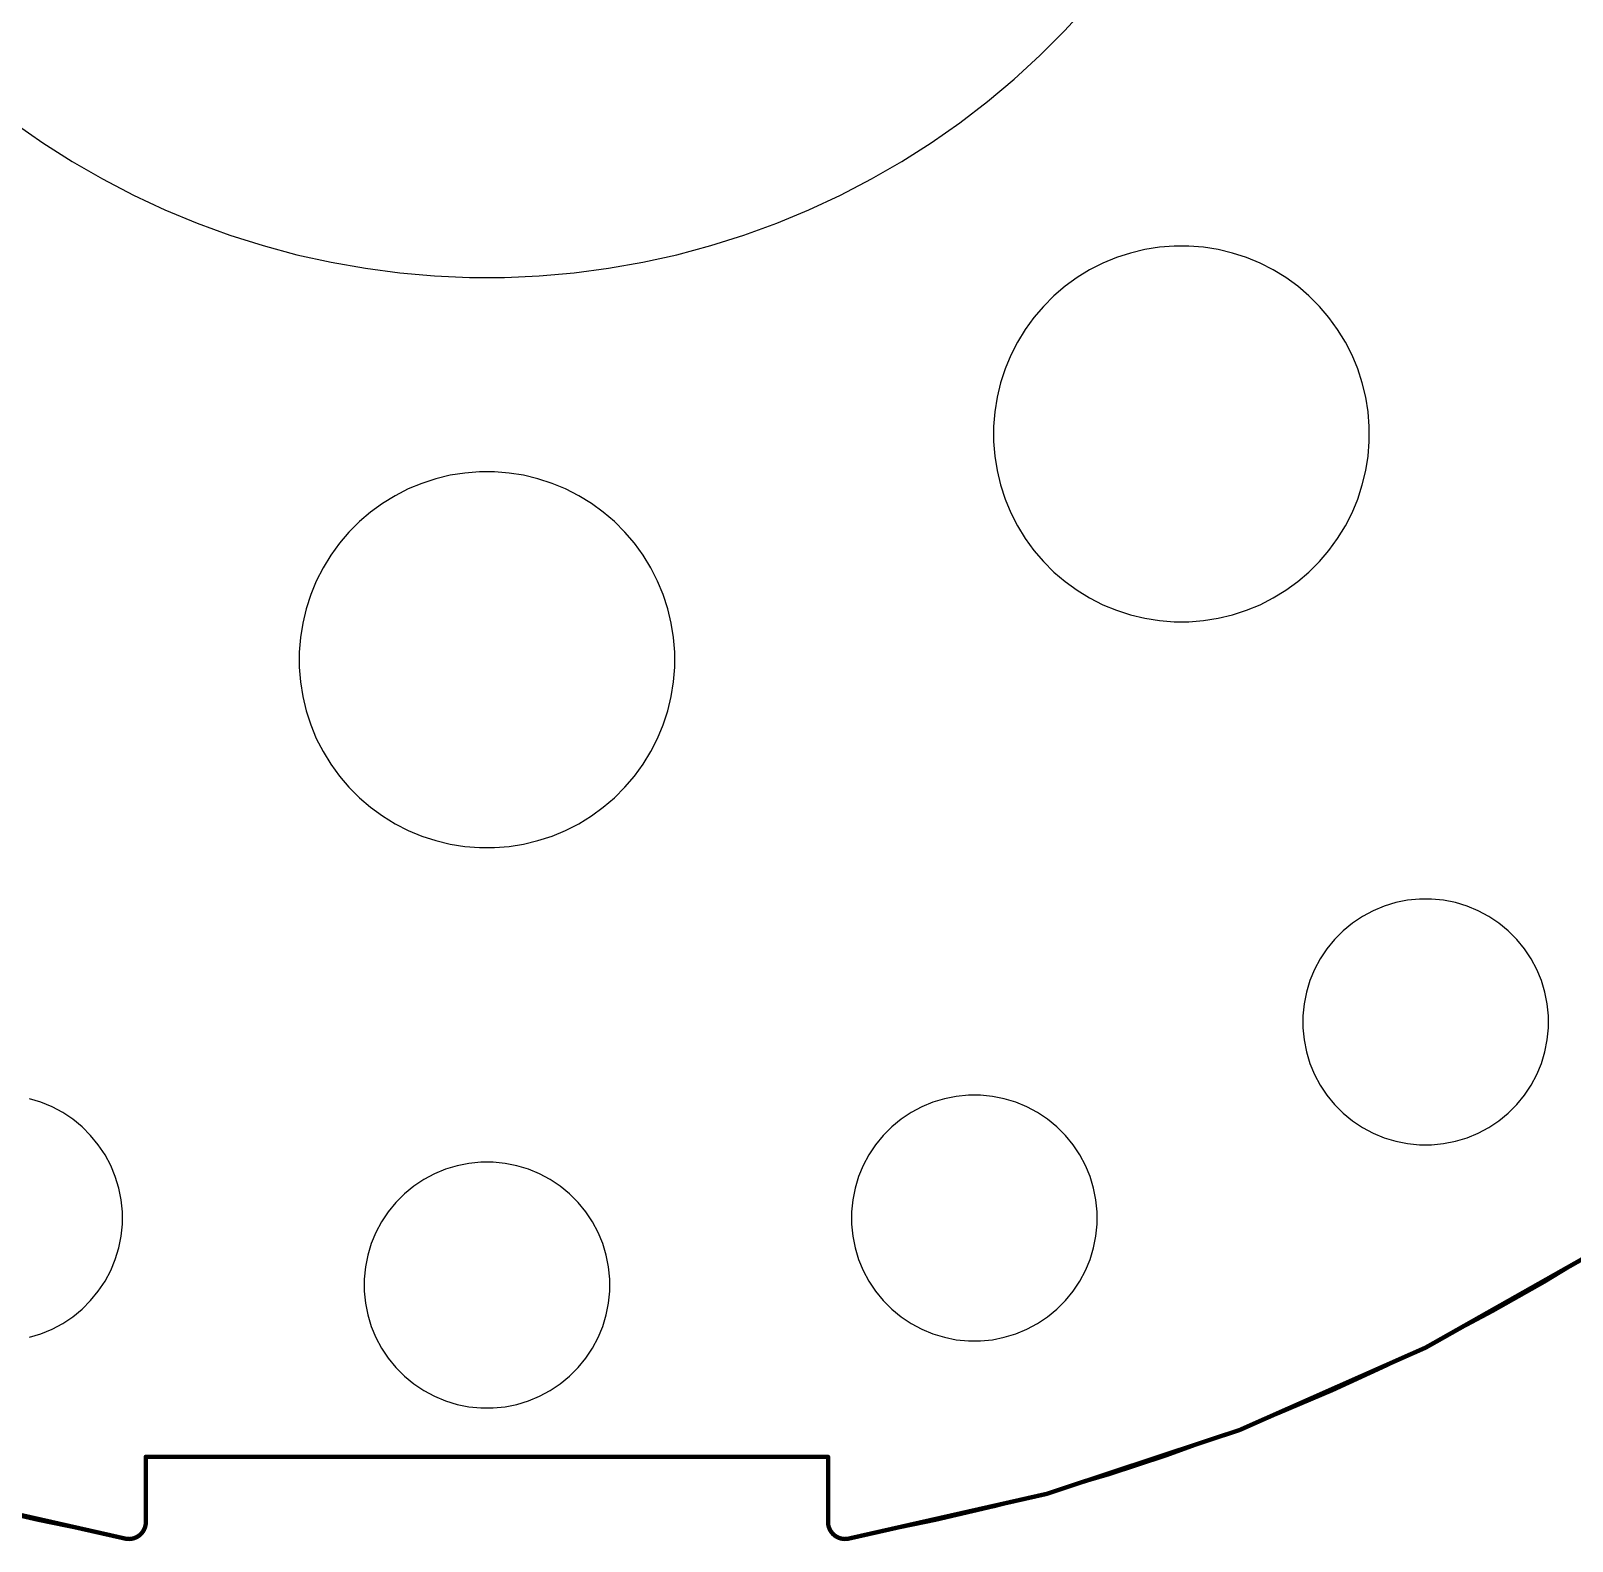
# Model space of a CAD drawing. Header units: millimetres. Extents: x 0 to 9.66, y 0 to 9.59.
# Drawn here: x 3.776 to 7.334, y -0.005 to 3.48 of the extents above; entities that cross this region are included whole.
import ezdxf

# ---------------------------------------------------------------- set-up
doc = ezdxf.new("R2010")
doc.units = ezdxf.units.MM
doc.header["$MEASUREMENT"] = 0
doc.layers.add('Mechanical1', color=6, linetype='Continuous')
doc.layers.add('TopLayer', color=1, linetype='Continuous')

msp = doc.modelspace()

# ---------------------------------------------------------------- linework, layer by layer
at = {"layer": 'Mechanical1', "const_width": 0.01}
for points in [[(3.995, 0.0008, -11.497626), (5.6621, 0.0008)], [(4.0411, 0.0396, -0.465997), (3.995, 0.0008)], [(5.6621, 0.0008, -0.465997), (5.6159, 0.0396)]]:
    msp.add_lwpolyline(points, format="xyb", dxfattribs=at)
for points in [[(4.0411, 0.0396), (4.0411, 0.1898)], [(4.0411, 0.1898), (5.6159, 0.1898)], [(5.6159, 0.0396), (5.6159, 0.1898)]]:
    msp.add_lwpolyline(points, dxfattribs=at)
at = {"layer": 'Mechanical1', "const_width": 0.005}
for points in [[(4.0386, 0.1898, 1), (4.0436, 0.1898, 1)], [(4.0386, 0.1898, 1), (4.0436, 0.1898, 1)], [(5.6134, 0.1898, 1), (5.6184, 0.1898, 1)], [(5.6134, 0.1898, 1), (5.6184, 0.1898, 1)], [(4.0386, 0.0396, 1), (4.0436, 0.0396, 1)], [(4.0386, 0.0396, 1), (4.0436, 0.0396, 1)], [(5.6134, 0.0396, 1), (5.6184, 0.0396, 1)], [(5.6134, 0.0396, 1), (5.6184, 0.0396, 1)], [(3.9925, 0.0008, 1), (3.9975, 0.0008, 1)], [(3.9925, 0.0008, 1), (3.9975, 0.0008, 1)], [(5.6596, 0.0008, 1), (5.6646, 0.0008, 1)], [(5.6596, 0.0008, 1), (5.6646, 0.0008, 1)]]:
    msp.add_lwpolyline(points, format="xyb", close=True, dxfattribs=at)
at = {"layer": 'TopLayer'}
for p, q in [((6.1618, 3.4803), (6.2162, 3.5397)), ((6.1618, 3.4803), (6.2162, 3.5397)), ((6.1048, 3.4234), (6.1618, 3.4803)), ((6.1048, 3.4234), (6.1618, 3.4803)), ((6.0455, 3.369), (6.1048, 3.4234)), ((6.0455, 3.369), (6.1048, 3.4234)), ((5.9838, 3.3172), (6.0455, 3.369)), ((5.9838, 3.3172), (6.0455, 3.369)), ((5.9199, 3.2682), (5.9838, 3.3172)), ((5.9199, 3.2682), (5.9838, 3.3172)), ((3.7372, 3.2682), (3.8031, 3.222)), ((3.7372, 3.2682), (3.8031, 3.222)), ((5.8539, 3.222), (5.9199, 3.2682)), ((5.8539, 3.222), (5.9199, 3.2682)), ((3.8031, 3.222), (3.871, 3.1787)), ((3.8031, 3.222), (3.871, 3.1787)), ((5.786, 3.1787), (5.8539, 3.222)), ((5.786, 3.1787), (5.8539, 3.222)), ((3.871, 3.1787), (3.9408, 3.1385)), ((3.871, 3.1787), (3.9408, 3.1385)), ((5.7163, 3.1385), (5.786, 3.1787)), ((5.7163, 3.1385), (5.786, 3.1787)), ((3.9408, 3.1385), (4.0122, 3.1013)), ((3.9408, 3.1385), (4.0122, 3.1013)), ((5.6449, 3.1013), (5.7163, 3.1385)), ((5.6449, 3.1013), (5.7163, 3.1385)), ((4.0122, 3.1013), (4.0852, 3.0673)), ((4.0122, 3.1013), (4.0852, 3.0673)), ((5.5719, 3.0673), (5.6449, 3.1013)), ((5.5719, 3.0673), (5.6449, 3.1013)), ((4.0852, 3.0673), (4.1596, 3.0364)), ((4.0852, 3.0673), (4.1596, 3.0364)), ((5.4975, 3.0364), (5.5719, 3.0673)), ((5.4975, 3.0364), (5.5719, 3.0673)), ((4.1596, 3.0364), (4.2353, 3.0089)), ((4.1596, 3.0364), (4.2353, 3.0089)), ((5.4218, 3.0089), (5.4975, 3.0364)), ((5.4218, 3.0089), (5.4975, 3.0364)), ((4.2353, 3.0089), (4.3121, 2.9847)), ((4.2353, 3.0089), (4.3121, 2.9847)), ((5.345, 2.9847), (5.4218, 3.0089)), ((5.345, 2.9847), (5.4218, 3.0089)), ((4.3121, 2.9847), (4.3898, 2.9638)), ((4.3121, 2.9847), (4.3898, 2.9638)), ((4.3898, 2.9638), (4.4685, 2.9464)), ((4.3898, 2.9638), (4.4685, 2.9464)), ((5.1886, 2.9464), (5.2672, 2.9638)), ((5.1886, 2.9464), (5.2672, 2.9638)), ((5.2672, 2.9638), (5.345, 2.9847)), ((5.2672, 2.9638), (5.345, 2.9847)), ((6.2815, 2.9571), (6.25, 2.944)), ((6.2815, 2.9571), (6.25, 2.944)), ((6.3139, 2.9676), (6.2815, 2.9571)), ((6.3139, 2.9676), (6.2815, 2.9571)), ((6.347, 2.9756), (6.3139, 2.9676)), ((6.347, 2.9756), (6.3139, 2.9676)), ((6.3807, 2.9809), (6.347, 2.9756)), ((6.3807, 2.9809), (6.347, 2.9756)), ((6.4146, 2.9836), (6.3807, 2.9809)), ((6.4146, 2.9836), (6.3807, 2.9809)), ((6.4316, 2.9836), (6.4146, 2.9836)), ((6.4487, 2.9836), (6.4146, 2.9836)), ((6.4487, 2.9836), (6.4316, 2.9836)), ((6.4826, 2.9809), (6.4487, 2.9836)), ((6.4826, 2.9809), (6.4487, 2.9836)), ((6.5163, 2.9756), (6.4826, 2.9809)), ((6.5163, 2.9756), (6.4826, 2.9809)), ((6.5494, 2.9676), (6.5163, 2.9756)), ((6.5494, 2.9676), (6.5163, 2.9756)), ((6.5818, 2.9571), (6.5494, 2.9676)), ((6.5818, 2.9571), (6.5494, 2.9676)), ((6.6132, 2.944), (6.5818, 2.9571)), ((6.6132, 2.944), (6.5818, 2.9571)), ((4.4685, 2.9464), (4.5478, 2.9324)), ((4.4685, 2.9464), (4.5478, 2.9324)), ((4.5478, 2.9324), (4.6276, 2.9219)), ((4.5478, 2.9324), (4.6276, 2.9219)), ((4.6276, 2.9219), (4.7078, 2.9149)), ((4.6276, 2.9219), (4.7078, 2.9149)), ((4.9492, 2.9149), (5.0295, 2.9219)), ((4.9492, 2.9149), (5.0295, 2.9219)), ((5.0295, 2.9219), (5.1093, 2.9324)), ((5.0295, 2.9219), (5.1093, 2.9324)), ((5.1093, 2.9324), (5.1886, 2.9464)), ((5.1093, 2.9324), (5.1886, 2.9464)), ((6.2197, 2.9286), (6.1907, 2.9108)), ((6.2197, 2.9286), (6.1907, 2.9108)), ((6.25, 2.944), (6.2197, 2.9286)), ((6.25, 2.944), (6.2197, 2.9286)), ((6.6436, 2.9286), (6.6132, 2.944)), ((6.6436, 2.9286), (6.6132, 2.944)), ((6.6726, 2.9108), (6.6436, 2.9286)), ((6.6726, 2.9108), (6.6436, 2.9286)), ((4.7078, 2.9149), (4.7883, 2.9114)), ((4.7078, 2.9149), (4.7883, 2.9114)), ((4.7883, 2.9114), (4.8285, 2.9114)), ((4.7883, 2.9114), (4.8688, 2.9114)), ((4.8285, 2.9114), (4.8688, 2.9114)), ((4.8688, 2.9114), (4.9492, 2.9149)), ((4.8688, 2.9114), (4.9492, 2.9149)), ((6.1631, 2.8908), (6.1372, 2.8687)), ((6.1631, 2.8908), (6.1372, 2.8687)), ((6.1907, 2.9108), (6.1631, 2.8908)), ((6.1907, 2.9108), (6.1631, 2.8908)), ((6.7002, 2.8908), (6.6726, 2.9108)), ((6.7002, 2.8908), (6.6726, 2.9108)), ((6.7261, 2.8687), (6.7002, 2.8908)), ((6.7261, 2.8687), (6.7002, 2.8908)), ((6.1372, 2.8687), (6.1131, 2.8446)), ((6.1372, 2.8687), (6.1131, 2.8446)), ((6.7502, 2.8446), (6.7261, 2.8687)), ((6.7502, 2.8446), (6.7261, 2.8687)), ((6.091, 2.8187), (6.071, 2.7911)), ((6.091, 2.8187), (6.071, 2.7911)), ((6.1131, 2.8446), (6.091, 2.8187)), ((6.1131, 2.8446), (6.091, 2.8187)), ((6.7723, 2.8187), (6.7502, 2.8446)), ((6.7723, 2.8187), (6.7502, 2.8446)), ((6.7923, 2.7911), (6.7723, 2.8187)), ((6.7923, 2.7911), (6.7723, 2.8187)), ((6.071, 2.7911), (6.0532, 2.7621)), ((6.071, 2.7911), (6.0532, 2.7621)), ((6.8101, 2.7621), (6.7923, 2.7911)), ((6.8101, 2.7621), (6.7923, 2.7911)), ((6.0532, 2.7621), (6.0377, 2.7317)), ((6.0532, 2.7621), (6.0377, 2.7317)), ((6.8256, 2.7317), (6.8101, 2.7621)), ((6.8256, 2.7317), (6.8101, 2.7621)), ((6.0377, 2.7317), (6.0247, 2.7003)), ((6.0377, 2.7317), (6.0247, 2.7003)), ((6.8386, 2.7003), (6.8256, 2.7317)), ((6.8386, 2.7003), (6.8256, 2.7317)), ((6.0247, 2.7003), (6.0142, 2.6679)), ((6.0247, 2.7003), (6.0142, 2.6679)), ((6.8491, 2.6679), (6.8386, 2.7003)), ((6.8491, 2.6679), (6.8386, 2.7003)), ((6.0062, 2.6348), (6.0009, 2.6011)), ((6.0062, 2.6348), (6.0009, 2.6011)), ((6.0142, 2.6679), (6.0062, 2.6348)), ((6.0142, 2.6679), (6.0062, 2.6348)), ((6.8571, 2.6348), (6.8491, 2.6679)), ((6.8571, 2.6348), (6.8491, 2.6679)), ((6.8624, 2.6011), (6.8571, 2.6348)), ((6.8624, 2.6011), (6.8571, 2.6348)), ((6.0009, 2.6011), (5.9982, 2.5672)), ((6.0009, 2.6011), (5.9982, 2.5672)), ((6.8651, 2.5672), (6.8624, 2.6011)), ((6.8651, 2.5672), (6.8624, 2.6011)), ((5.9982, 2.5672), (5.9982, 2.5501)), ((5.9982, 2.5672), (5.9982, 2.5331)), ((6.8651, 2.5501), (6.8651, 2.5672)), ((6.8651, 2.5331), (6.8651, 2.5672)), ((5.9982, 2.5501), (5.9982, 2.5501)), ((5.9982, 2.5501), (5.9982, 2.5331)), ((5.9982, 2.5331), (6.0009, 2.4991)), ((5.9982, 2.5331), (6.0009, 2.4991)), ((6.8624, 2.4991), (6.8651, 2.5331)), ((6.8624, 2.4991), (6.8651, 2.5331)), ((6.8651, 2.5331), (6.8651, 2.5501)), ((6.0009, 2.4991), (6.0062, 2.4655)), ((6.0009, 2.4991), (6.0062, 2.4655)), ((6.8571, 2.4655), (6.8624, 2.4991)), ((6.8571, 2.4655), (6.8624, 2.4991)), ((4.7775, 2.46), (4.7439, 2.4547)), ((4.7775, 2.46), (4.7439, 2.4547)), ((4.8115, 2.4627), (4.7775, 2.46)), ((4.8115, 2.4627), (4.7775, 2.46)), ((4.8285, 2.4627), (4.8115, 2.4627)), ((4.8456, 2.4627), (4.8115, 2.4627)), ((4.8456, 2.4627), (4.8285, 2.4627)), ((4.8795, 2.46), (4.8456, 2.4627)), ((4.8795, 2.46), (4.8456, 2.4627)), ((4.9132, 2.4547), (4.8795, 2.46)), ((4.9132, 2.4547), (4.8795, 2.46)), ((6.0062, 2.4655), (6.0142, 2.4324)), ((6.0062, 2.4655), (6.0142, 2.4324)), ((6.8491, 2.4324), (6.8571, 2.4655)), ((6.8491, 2.4324), (6.8571, 2.4655)), ((4.6469, 2.4232), (4.6166, 2.4077)), ((4.6469, 2.4232), (4.6166, 2.4077)), ((4.6784, 2.4362), (4.6469, 2.4232)), ((4.6784, 2.4362), (4.6469, 2.4232)), ((4.7108, 2.4467), (4.6784, 2.4362)), ((4.7108, 2.4467), (4.6784, 2.4362)), ((4.7439, 2.4547), (4.7108, 2.4467)), ((4.7439, 2.4547), (4.7108, 2.4467)), ((4.9463, 2.4467), (4.9132, 2.4547)), ((4.9463, 2.4467), (4.9132, 2.4547)), ((4.9787, 2.4362), (4.9463, 2.4467)), ((4.9787, 2.4362), (4.9463, 2.4467)), ((5.0101, 2.4232), (4.9787, 2.4362)), ((5.0101, 2.4232), (4.9787, 2.4362)), ((5.0405, 2.4077), (5.0101, 2.4232)), ((5.0405, 2.4077), (5.0101, 2.4232)), ((6.0142, 2.4324), (6.0247, 2.4)), ((6.0142, 2.4324), (6.0247, 2.4)), ((6.8386, 2.4), (6.8491, 2.4324)), ((6.8386, 2.4), (6.8491, 2.4324)), ((4.5875, 2.3899), (4.56, 2.3699)), ((4.5875, 2.3899), (4.56, 2.3699)), ((4.6166, 2.4077), (4.5875, 2.3899)), ((4.6166, 2.4077), (4.5875, 2.3899)), ((5.0695, 2.3899), (5.0405, 2.4077)), ((5.0695, 2.3899), (5.0405, 2.4077)), ((5.0971, 2.3699), (5.0695, 2.3899)), ((5.0971, 2.3699), (5.0695, 2.3899)), ((6.0247, 2.4), (6.0377, 2.3685)), ((6.0247, 2.4), (6.0377, 2.3685)), ((6.8256, 2.3685), (6.8386, 2.4)), ((6.8256, 2.3685), (6.8386, 2.4)), ((4.56, 2.3699), (4.5341, 2.3478)), ((4.56, 2.3699), (4.5341, 2.3478)), ((5.123, 2.3478), (5.0971, 2.3699)), ((5.123, 2.3478), (5.0971, 2.3699)), ((6.0377, 2.3685), (6.0532, 2.3382)), ((6.0377, 2.3685), (6.0532, 2.3382)), ((6.8101, 2.3382), (6.8256, 2.3685)), ((6.8101, 2.3382), (6.8256, 2.3685)), ((4.51, 2.3237), (4.4879, 2.2978)), ((4.51, 2.3237), (4.4879, 2.2978)), ((4.5341, 2.3478), (4.51, 2.3237)), ((4.5341, 2.3478), (4.51, 2.3237)), ((5.1471, 2.3237), (5.123, 2.3478)), ((5.1471, 2.3237), (5.123, 2.3478)), ((5.1692, 2.2978), (5.1471, 2.3237)), ((5.1692, 2.2978), (5.1471, 2.3237)), ((6.0532, 2.3382), (6.071, 2.3091)), ((6.0532, 2.3382), (6.071, 2.3091)), ((6.7923, 2.3091), (6.8101, 2.3382)), ((6.7923, 2.3091), (6.8101, 2.3382)), ((4.4879, 2.2978), (4.4679, 2.2702)), ((4.4879, 2.2978), (4.4679, 2.2702)), ((5.1892, 2.2702), (5.1692, 2.2978)), ((5.1892, 2.2702), (5.1692, 2.2978)), ((6.071, 2.3091), (6.091, 2.2816)), ((6.071, 2.3091), (6.091, 2.2816)), ((6.091, 2.2816), (6.1131, 2.2557)), ((6.091, 2.2816), (6.1131, 2.2557)), ((6.7502, 2.2557), (6.7723, 2.2816)), ((6.7502, 2.2557), (6.7723, 2.2816)), ((6.7723, 2.2816), (6.7923, 2.3091)), ((6.7723, 2.2816), (6.7923, 2.3091)), ((4.4679, 2.2702), (4.4501, 2.2412)), ((4.4679, 2.2702), (4.4501, 2.2412)), ((5.207, 2.2412), (5.1892, 2.2702)), ((5.207, 2.2412), (5.1892, 2.2702)), ((6.1131, 2.2557), (6.1372, 2.2316)), ((6.1131, 2.2557), (6.1372, 2.2316)), ((6.7261, 2.2316), (6.7502, 2.2557)), ((6.7261, 2.2316), (6.7502, 2.2557)), ((4.4346, 2.2108), (4.4216, 2.1794)), ((4.4346, 2.2108), (4.4216, 2.1794)), ((4.4501, 2.2412), (4.4346, 2.2108)), ((4.4501, 2.2412), (4.4346, 2.2108)), ((5.2224, 2.2108), (5.207, 2.2412)), ((5.2224, 2.2108), (5.207, 2.2412)), ((5.2355, 2.1794), (5.2224, 2.2108)), ((5.2355, 2.1794), (5.2224, 2.2108)), ((6.1372, 2.2316), (6.1631, 2.2095)), ((6.1372, 2.2316), (6.1631, 2.2095)), ((6.1631, 2.2095), (6.1907, 2.1895)), ((6.1631, 2.2095), (6.1907, 2.1895)), ((6.6726, 2.1895), (6.7002, 2.2095)), ((6.6726, 2.1895), (6.7002, 2.2095)), ((6.7002, 2.2095), (6.7261, 2.2316)), ((6.7002, 2.2095), (6.7261, 2.2316)), ((4.4216, 2.1794), (4.4111, 2.147)), ((4.4216, 2.1794), (4.4111, 2.147)), ((5.246, 2.147), (5.2355, 2.1794)), ((5.246, 2.147), (5.2355, 2.1794)), ((6.1907, 2.1895), (6.2197, 2.1717)), ((6.1907, 2.1895), (6.2197, 2.1717)), ((6.2197, 2.1717), (6.25, 2.1562)), ((6.2197, 2.1717), (6.25, 2.1562)), ((6.6132, 2.1562), (6.6436, 2.1717)), ((6.6132, 2.1562), (6.6436, 2.1717)), ((6.6436, 2.1717), (6.6726, 2.1895)), ((6.6436, 2.1717), (6.6726, 2.1895)), ((4.4111, 2.147), (4.4031, 2.1139)), ((4.4111, 2.147), (4.4031, 2.1139)), ((5.254, 2.1139), (5.246, 2.147)), ((5.254, 2.1139), (5.246, 2.147)), ((6.25, 2.1562), (6.2815, 2.1432)), ((6.25, 2.1562), (6.2815, 2.1432)), ((6.2815, 2.1432), (6.3139, 2.1327)), ((6.2815, 2.1432), (6.3139, 2.1327)), ((6.5494, 2.1327), (6.5818, 2.1432)), ((6.5494, 2.1327), (6.5818, 2.1432)), ((6.5818, 2.1432), (6.6132, 2.1562)), ((6.5818, 2.1432), (6.6132, 2.1562)), ((4.4031, 2.1139), (4.3978, 2.0802)), ((4.4031, 2.1139), (4.3978, 2.0802)), ((5.2593, 2.0802), (5.254, 2.1139)), ((5.2593, 2.0802), (5.254, 2.1139)), ((6.3139, 2.1327), (6.347, 2.1247)), ((6.3139, 2.1327), (6.347, 2.1247)), ((6.347, 2.1247), (6.3807, 2.1194)), ((6.347, 2.1247), (6.3807, 2.1194)), ((6.3807, 2.1194), (6.4146, 2.1167)), ((6.3807, 2.1194), (6.4146, 2.1167)), ((6.4146, 2.1167), (6.4316, 2.1167)), ((6.4146, 2.1167), (6.4487, 2.1167)), ((6.4316, 2.1167), (6.4487, 2.1167)), ((6.4487, 2.1167), (6.4826, 2.1194)), ((6.4487, 2.1167), (6.4826, 2.1194)), ((6.4826, 2.1194), (6.5163, 2.1247)), ((6.4826, 2.1194), (6.5163, 2.1247)), ((6.5163, 2.1247), (6.5494, 2.1327)), ((6.5163, 2.1247), (6.5494, 2.1327)), ((4.3978, 2.0802), (4.3951, 2.0463)), ((4.3978, 2.0802), (4.3951, 2.0463)), ((5.262, 2.0463), (5.2593, 2.0802)), ((5.262, 2.0463), (5.2593, 2.0802)), ((4.3951, 2.0463), (4.3951, 2.0292)), ((4.3951, 2.0463), (4.3951, 2.0122)), ((4.3951, 2.0292), (4.3951, 2.0292)), ((4.3951, 2.0292), (4.3951, 2.0122)), ((5.262, 2.0292), (5.262, 2.0463)), ((5.262, 2.0122), (5.262, 2.0463)), ((5.262, 2.0122), (5.262, 2.0292)), ((4.3951, 2.0122), (4.3978, 1.9783)), ((4.3951, 2.0122), (4.3978, 1.9783)), ((5.2593, 1.9783), (5.262, 2.0122)), ((5.2593, 1.9783), (5.262, 2.0122)), ((4.3978, 1.9783), (4.4031, 1.9446)), ((4.3978, 1.9783), (4.4031, 1.9446)), ((5.254, 1.9446), (5.2593, 1.9783)), ((5.254, 1.9446), (5.2593, 1.9783)), ((4.4031, 1.9446), (4.4111, 1.9115)), ((4.4031, 1.9446), (4.4111, 1.9115)), ((5.246, 1.9115), (5.254, 1.9446)), ((5.246, 1.9115), (5.254, 1.9446)), ((4.4111, 1.9115), (4.4216, 1.8791)), ((4.4111, 1.9115), (4.4216, 1.8791)), ((5.2355, 1.8791), (5.246, 1.9115)), ((5.2355, 1.8791), (5.246, 1.9115)), ((4.4216, 1.8791), (4.4346, 1.8476)), ((4.4216, 1.8791), (4.4346, 1.8476)), ((5.2224, 1.8476), (5.2355, 1.8791)), ((5.2224, 1.8476), (5.2355, 1.8791)), ((4.4346, 1.8476), (4.4501, 1.8173)), ((4.4346, 1.8476), (4.4501, 1.8173)), ((4.4501, 1.8173), (4.4679, 1.7883)), ((4.4501, 1.8173), (4.4679, 1.7883)), ((5.1892, 1.7883), (5.207, 1.8173)), ((5.1892, 1.7883), (5.207, 1.8173)), ((5.207, 1.8173), (5.2224, 1.8476)), ((5.207, 1.8173), (5.2224, 1.8476)), ((4.4679, 1.7883), (4.4879, 1.7607)), ((4.4679, 1.7883), (4.4879, 1.7607)), ((5.1692, 1.7607), (5.1892, 1.7883)), ((5.1692, 1.7607), (5.1892, 1.7883)), ((4.4879, 1.7607), (4.51, 1.7348)), ((4.4879, 1.7607), (4.51, 1.7348)), ((5.1471, 1.7348), (5.1692, 1.7607)), ((5.1471, 1.7348), (5.1692, 1.7607)), ((4.51, 1.7348), (4.5341, 1.7107)), ((4.51, 1.7348), (4.5341, 1.7107)), ((4.5341, 1.7107), (4.56, 1.6886)), ((4.5341, 1.7107), (4.56, 1.6886)), ((5.0971, 1.6886), (5.123, 1.7107)), ((5.0971, 1.6886), (5.123, 1.7107)), ((5.123, 1.7107), (5.1471, 1.7348)), ((5.123, 1.7107), (5.1471, 1.7348)), ((4.56, 1.6886), (4.5875, 1.6686)), ((4.56, 1.6886), (4.5875, 1.6686)), ((5.0695, 1.6686), (5.0971, 1.6886)), ((5.0695, 1.6686), (5.0971, 1.6886)), ((4.5875, 1.6686), (4.6166, 1.6508)), ((4.5875, 1.6686), (4.6166, 1.6508)), ((4.6166, 1.6508), (4.6469, 1.6353)), ((4.6166, 1.6508), (4.6469, 1.6353)), ((5.0101, 1.6353), (5.0405, 1.6508)), ((5.0101, 1.6353), (5.0405, 1.6508)), ((5.0405, 1.6508), (5.0695, 1.6686)), ((5.0405, 1.6508), (5.0695, 1.6686)), ((4.6469, 1.6353), (4.6784, 1.6223)), ((4.6469, 1.6353), (4.6784, 1.6223)), ((4.6784, 1.6223), (4.7108, 1.6118)), ((4.6784, 1.6223), (4.7108, 1.6118)), ((4.7108, 1.6118), (4.7439, 1.6038)), ((4.7108, 1.6118), (4.7439, 1.6038)), ((4.7439, 1.6038), (4.7775, 1.5985)), ((4.7439, 1.6038), (4.7775, 1.5985)), ((4.8795, 1.5985), (4.9132, 1.6038)), ((4.8795, 1.5985), (4.9132, 1.6038)), ((4.9132, 1.6038), (4.9463, 1.6118)), ((4.9132, 1.6038), (4.9463, 1.6118)), ((4.9463, 1.6118), (4.9787, 1.6223)), ((4.9463, 1.6118), (4.9787, 1.6223)), ((4.9787, 1.6223), (5.0101, 1.6353)), ((4.9787, 1.6223), (5.0101, 1.6353)), ((4.7775, 1.5985), (4.8115, 1.5958)), ((4.7775, 1.5985), (4.8115, 1.5958)), ((4.8115, 1.5958), (4.8285, 1.5958)), ((4.8115, 1.5958), (4.8456, 1.5958)), ((4.8285, 1.5958), (4.8456, 1.5958)), ((4.8456, 1.5958), (4.8795, 1.5985)), ((4.8456, 1.5958), (4.8795, 1.5985)), ((6.8998, 1.4606), (6.8741, 1.4499)), ((6.8998, 1.4606), (6.8741, 1.4499)), ((6.9264, 1.4686), (6.8998, 1.4606)), ((6.9264, 1.4686), (6.8998, 1.4606)), ((6.9538, 1.4741), (6.9264, 1.4686)), ((6.9538, 1.4741), (6.9264, 1.4686)), ((6.9815, 1.4768), (6.9538, 1.4741)), ((6.9815, 1.4768), (6.9538, 1.4741)), ((6.9954, 1.4768), (6.9815, 1.4768)), ((7.0093, 1.4768), (6.9815, 1.4768)), ((7.0093, 1.4768), (6.9954, 1.4768)), ((7.037, 1.4741), (7.0093, 1.4768)), ((7.037, 1.4741), (7.0093, 1.4768)), ((7.0644, 1.4686), (7.037, 1.4741)), ((7.0644, 1.4686), (7.037, 1.4741)), ((7.091, 1.4606), (7.0644, 1.4686)), ((7.091, 1.4606), (7.0644, 1.4686)), ((7.1167, 1.4499), (7.091, 1.4606)), ((7.1167, 1.4499), (7.091, 1.4606)), ((6.8495, 1.4368), (6.8263, 1.4213)), ((6.8495, 1.4368), (6.8263, 1.4213)), ((6.8741, 1.4499), (6.8495, 1.4368)), ((6.8741, 1.4499), (6.8495, 1.4368)), ((7.1413, 1.4368), (7.1167, 1.4499)), ((7.1413, 1.4368), (7.1167, 1.4499)), ((7.1645, 1.4213), (7.1413, 1.4368)), ((7.1645, 1.4213), (7.1413, 1.4368)), ((6.8048, 1.4036), (6.7851, 1.3839)), ((6.8048, 1.4036), (6.7851, 1.3839)), ((6.8263, 1.4213), (6.8048, 1.4036)), ((6.8263, 1.4213), (6.8048, 1.4036)), ((7.186, 1.4036), (7.1645, 1.4213)), ((7.186, 1.4036), (7.1645, 1.4213)), ((7.2057, 1.3839), (7.186, 1.4036)), ((7.2057, 1.3839), (7.186, 1.4036)), ((6.7675, 1.3624), (6.752, 1.3392)), ((6.7675, 1.3624), (6.752, 1.3392)), ((6.7851, 1.3839), (6.7675, 1.3624)), ((6.7851, 1.3839), (6.7675, 1.3624)), ((7.2234, 1.3624), (7.2057, 1.3839)), ((7.2234, 1.3624), (7.2057, 1.3839)), ((7.2388, 1.3392), (7.2234, 1.3624)), ((7.2388, 1.3392), (7.2234, 1.3624)), ((6.752, 1.3392), (6.7389, 1.3147)), ((6.752, 1.3392), (6.7389, 1.3147)), ((7.252, 1.3147), (7.2388, 1.3392)), ((7.252, 1.3147), (7.2388, 1.3392)), ((6.7282, 1.289), (6.7201, 1.2623)), ((6.7282, 1.289), (6.7201, 1.2623)), ((6.7389, 1.3147), (6.7282, 1.289)), ((6.7389, 1.3147), (6.7282, 1.289)), ((7.2626, 1.289), (7.252, 1.3147)), ((7.2626, 1.289), (7.252, 1.3147)), ((7.2707, 1.2623), (7.2626, 1.289)), ((7.2707, 1.2623), (7.2626, 1.289)), ((6.7201, 1.2623), (6.7147, 1.235)), ((6.7201, 1.2623), (6.7147, 1.235)), ((7.2761, 1.235), (7.2707, 1.2623)), ((7.2761, 1.235), (7.2707, 1.2623)), ((6.7147, 1.235), (6.712, 1.2073)), ((6.7147, 1.235), (6.712, 1.2073)), ((7.2789, 1.2073), (7.2761, 1.235)), ((7.2789, 1.2073), (7.2761, 1.235)), ((6.712, 1.2073), (6.712, 1.1933)), ((6.712, 1.2073), (6.712, 1.1794)), ((6.712, 1.1933), (6.712, 1.1933)), ((6.712, 1.1933), (6.712, 1.1794)), ((6.712, 1.1794), (6.7147, 1.1517)), ((6.712, 1.1794), (6.7147, 1.1517)), ((7.2761, 1.1517), (7.2789, 1.1794)), ((7.2761, 1.1517), (7.2789, 1.1794)), ((7.2789, 1.1933), (7.2789, 1.2073)), ((7.2789, 1.1794), (7.2789, 1.2073)), ((7.2789, 1.1794), (7.2789, 1.1933)), ((6.7147, 1.1517), (6.7201, 1.1244)), ((6.7147, 1.1517), (6.7201, 1.1244)), ((7.2707, 1.1244), (7.2761, 1.1517)), ((7.2707, 1.1244), (7.2761, 1.1517)), ((6.7201, 1.1244), (6.7282, 1.0977)), ((6.7201, 1.1244), (6.7282, 1.0977)), ((7.2626, 1.0977), (7.2707, 1.1244)), ((7.2626, 1.0977), (7.2707, 1.1244)), ((6.7282, 1.0977), (6.7389, 1.072)), ((6.7282, 1.0977), (6.7389, 1.072)), ((6.7389, 1.072), (6.752, 1.0474)), ((6.7389, 1.072), (6.752, 1.0474)), ((7.2388, 1.0474), (7.252, 1.072)), ((7.2388, 1.0474), (7.252, 1.072)), ((7.252, 1.072), (7.2626, 1.0977)), ((7.252, 1.072), (7.2626, 1.0977)), ((6.752, 1.0474), (6.7675, 1.0243)), ((6.752, 1.0474), (6.7675, 1.0243)), ((7.2234, 1.0243), (7.2388, 1.0474)), ((7.2234, 1.0243), (7.2388, 1.0474)), ((3.799, 1.0081), (3.7723, 1.0162)), ((3.799, 1.0081), (3.7723, 1.0162)), ((3.8247, 0.9974), (3.799, 1.0081)), ((3.8247, 0.9974), (3.799, 1.0081)), ((3.8493, 0.9843), (3.8247, 0.9974)), ((3.8493, 0.9843), (3.8247, 0.9974)), ((5.8324, 0.9974), (5.8078, 0.9843)), ((5.8324, 0.9974), (5.8078, 0.9843)), ((5.8581, 1.0081), (5.8324, 0.9974)), ((5.8581, 1.0081), (5.8324, 0.9974)), ((5.8847, 1.0162), (5.8581, 1.0081)), ((5.8847, 1.0162), (5.8581, 1.0081)), ((5.912, 1.0216), (5.8847, 1.0162)), ((5.912, 1.0216), (5.8847, 1.0162)), ((5.9398, 1.0243), (5.912, 1.0216)), ((5.9398, 1.0243), (5.912, 1.0216)), ((5.9537, 1.0243), (5.9398, 1.0243)), ((5.9676, 1.0243), (5.9398, 1.0243)), ((5.9676, 1.0243), (5.9537, 1.0243)), ((5.9953, 1.0216), (5.9676, 1.0243)), ((5.9953, 1.0216), (5.9676, 1.0243)), ((6.0226, 1.0162), (5.9953, 1.0216)), ((6.0226, 1.0162), (5.9953, 1.0216)), ((6.0493, 1.0081), (6.0226, 1.0162)), ((6.0493, 1.0081), (6.0226, 1.0162)), ((6.075, 0.9974), (6.0493, 1.0081)), ((6.075, 0.9974), (6.0493, 1.0081)), ((6.0996, 0.9843), (6.075, 0.9974)), ((6.0996, 0.9843), (6.075, 0.9974)), ((6.7675, 1.0243), (6.7851, 1.0028)), ((6.7675, 1.0243), (6.7851, 1.0028)), ((6.7851, 1.0028), (6.8048, 0.9831)), ((6.7851, 1.0028), (6.8048, 0.9831)), ((7.186, 0.9831), (7.2057, 1.0028)), ((7.186, 0.9831), (7.2057, 1.0028)), ((7.2057, 1.0028), (7.2234, 1.0243)), ((7.2057, 1.0028), (7.2234, 1.0243)), ((3.8724, 0.9688), (3.8493, 0.9843)), ((3.8724, 0.9688), (3.8493, 0.9843)), ((3.894, 0.9511), (3.8724, 0.9688)), ((3.894, 0.9511), (3.8724, 0.9688)), ((5.7846, 0.9688), (5.7631, 0.9511)), ((5.7846, 0.9688), (5.7631, 0.9511)), ((5.8078, 0.9843), (5.7846, 0.9688)), ((5.8078, 0.9843), (5.7846, 0.9688)), ((6.1227, 0.9688), (6.0996, 0.9843)), ((6.1227, 0.9688), (6.0996, 0.9843)), ((6.1443, 0.9511), (6.1227, 0.9688)), ((6.1443, 0.9511), (6.1227, 0.9688)), ((6.8048, 0.9831), (6.8263, 0.9654)), ((6.8048, 0.9831), (6.8263, 0.9654)), ((6.8263, 0.9654), (6.8495, 0.9499)), ((6.8263, 0.9654), (6.8495, 0.9499)), ((7.1413, 0.9499), (7.1645, 0.9654)), ((7.1413, 0.9499), (7.1645, 0.9654)), ((7.1645, 0.9654), (7.186, 0.9831)), ((7.1645, 0.9654), (7.186, 0.9831)), ((3.9136, 0.9315), (3.894, 0.9511)), ((3.9136, 0.9315), (3.894, 0.9511)), ((3.9313, 0.9099), (3.9136, 0.9315)), ((3.9313, 0.9099), (3.9136, 0.9315)), ((5.7434, 0.9315), (5.7257, 0.9099)), ((5.7434, 0.9315), (5.7257, 0.9099)), ((5.7631, 0.9511), (5.7434, 0.9315)), ((5.7631, 0.9511), (5.7434, 0.9315)), ((6.164, 0.9315), (6.1443, 0.9511)), ((6.164, 0.9315), (6.1443, 0.9511)), ((6.1816, 0.9099), (6.164, 0.9315)), ((6.1816, 0.9099), (6.164, 0.9315)), ((6.8495, 0.9499), (6.8741, 0.9368)), ((6.8495, 0.9499), (6.8741, 0.9368)), ((6.8741, 0.9368), (6.8998, 0.9261)), ((6.8741, 0.9368), (6.8998, 0.9261)), ((6.8998, 0.9261), (6.9264, 0.9181)), ((6.8998, 0.9261), (6.9264, 0.9181)), ((7.0644, 0.9181), (7.091, 0.9261)), ((7.0644, 0.9181), (7.091, 0.9261)), ((7.091, 0.9261), (7.1167, 0.9368)), ((7.091, 0.9261), (7.1167, 0.9368)), ((7.1167, 0.9368), (7.1413, 0.9499)), ((7.1167, 0.9368), (7.1413, 0.9499)), ((3.9468, 0.8868), (3.9313, 0.9099)), ((3.9468, 0.8868), (3.9313, 0.9099)), ((5.7257, 0.9099), (5.7103, 0.8868)), ((5.7257, 0.9099), (5.7103, 0.8868)), ((6.1971, 0.8868), (6.1816, 0.9099)), ((6.1971, 0.8868), (6.1816, 0.9099)), ((6.9264, 0.9181), (6.9538, 0.9126)), ((6.9264, 0.9181), (6.9538, 0.9126)), ((6.9538, 0.9126), (6.9815, 0.9099)), ((6.9538, 0.9126), (6.9815, 0.9099)), ((6.9815, 0.9099), (6.9954, 0.9099)), ((6.9815, 0.9099), (7.0093, 0.9099)), ((6.9954, 0.9099), (7.0093, 0.9099)), ((7.0093, 0.9099), (7.037, 0.9126)), ((7.0093, 0.9099), (7.037, 0.9126)), ((7.037, 0.9126), (7.0644, 0.9181)), ((7.037, 0.9126), (7.0644, 0.9181)), ((3.9599, 0.8622), (3.9468, 0.8868)), ((3.9599, 0.8622), (3.9468, 0.8868)), ((3.9706, 0.8365), (3.9599, 0.8622)), ((3.9706, 0.8365), (3.9599, 0.8622)), ((4.7596, 0.8615), (4.7329, 0.8534)), ((4.7596, 0.8615), (4.7329, 0.8534)), ((4.7869, 0.8669), (4.7596, 0.8615)), ((4.7869, 0.8669), (4.7596, 0.8615)), ((4.8146, 0.8697), (4.7869, 0.8669)), ((4.8146, 0.8697), (4.7869, 0.8669)), ((4.8285, 0.8697), (4.8146, 0.8697)), ((4.8425, 0.8697), (4.8146, 0.8697)), ((4.8425, 0.8697), (4.8285, 0.8697)), ((4.8702, 0.8669), (4.8425, 0.8697)), ((4.8702, 0.8669), (4.8425, 0.8697)), ((4.8975, 0.8615), (4.8702, 0.8669)), ((4.8975, 0.8615), (4.8702, 0.8669)), ((4.9241, 0.8534), (4.8975, 0.8615)), ((4.9241, 0.8534), (4.8975, 0.8615)), ((5.6971, 0.8622), (5.6865, 0.8365)), ((5.6971, 0.8622), (5.6865, 0.8365)), ((5.7103, 0.8868), (5.6971, 0.8622)), ((5.7103, 0.8868), (5.6971, 0.8622)), ((6.2102, 0.8622), (6.1971, 0.8868)), ((6.2102, 0.8622), (6.1971, 0.8868)), ((6.2209, 0.8365), (6.2102, 0.8622)), ((6.2209, 0.8365), (6.2102, 0.8622)), ((3.9787, 0.8098), (3.9706, 0.8365)), ((3.9787, 0.8098), (3.9706, 0.8365)), ((4.6826, 0.8296), (4.6595, 0.8142)), ((4.6826, 0.8296), (4.6595, 0.8142)), ((4.7072, 0.8428), (4.6826, 0.8296)), ((4.7072, 0.8428), (4.6826, 0.8296)), ((4.7329, 0.8534), (4.7072, 0.8428)), ((4.7329, 0.8534), (4.7072, 0.8428)), ((4.9499, 0.8428), (4.9241, 0.8534)), ((4.9499, 0.8428), (4.9241, 0.8534)), ((4.9744, 0.8296), (4.9499, 0.8428)), ((4.9744, 0.8296), (4.9499, 0.8428)), ((4.9976, 0.8142), (4.9744, 0.8296)), ((4.9976, 0.8142), (4.9744, 0.8296)), ((5.6865, 0.8365), (5.6784, 0.8098)), ((5.6865, 0.8365), (5.6784, 0.8098)), ((6.229, 0.8098), (6.2209, 0.8365)), ((6.229, 0.8098), (6.2209, 0.8365)), ((3.9841, 0.7825), (3.9787, 0.8098)), ((3.9841, 0.7825), (3.9787, 0.8098)), ((4.6379, 0.7965), (4.6183, 0.7768)), ((4.6379, 0.7965), (4.6183, 0.7768)), ((4.6595, 0.8142), (4.6379, 0.7965)), ((4.6595, 0.8142), (4.6379, 0.7965)), ((5.0191, 0.7965), (4.9976, 0.8142)), ((5.0191, 0.7965), (4.9976, 0.8142)), ((5.0388, 0.7768), (5.0191, 0.7965)), ((5.0388, 0.7768), (5.0191, 0.7965)), ((5.6784, 0.8098), (5.673, 0.7825)), ((5.6784, 0.8098), (5.673, 0.7825)), ((6.2344, 0.7825), (6.229, 0.8098)), ((6.2344, 0.7825), (6.229, 0.8098)), ((3.9868, 0.7548), (3.9841, 0.7825)), ((3.9868, 0.7548), (3.9841, 0.7825)), ((3.9868, 0.7409), (3.9868, 0.7548)), ((3.9868, 0.7269), (3.9868, 0.7548)), ((4.6006, 0.7553), (4.5851, 0.7321)), ((4.6006, 0.7553), (4.5851, 0.7321)), ((4.6183, 0.7768), (4.6006, 0.7553)), ((4.6183, 0.7768), (4.6006, 0.7553)), ((5.0565, 0.7553), (5.0388, 0.7768)), ((5.0565, 0.7553), (5.0388, 0.7768)), ((5.0719, 0.7321), (5.0565, 0.7553)), ((5.0719, 0.7321), (5.0565, 0.7553)), ((5.673, 0.7825), (5.6702, 0.7548)), ((5.673, 0.7825), (5.6702, 0.7548)), ((5.6702, 0.7548), (5.6702, 0.7409)), ((5.6702, 0.7548), (5.6702, 0.7269)), ((6.2371, 0.7548), (6.2344, 0.7825)), ((6.2371, 0.7548), (6.2344, 0.7825)), ((6.2371, 0.7409), (6.2371, 0.7548)), ((6.2371, 0.7269), (6.2371, 0.7548)), ((3.9841, 0.6992), (3.9868, 0.7269)), ((3.9841, 0.6992), (3.9868, 0.7269)), ((3.9868, 0.7269), (3.9868, 0.7409)), ((4.5851, 0.7321), (4.572, 0.7076)), ((4.5851, 0.7321), (4.572, 0.7076)), ((5.0851, 0.7076), (5.0719, 0.7321)), ((5.0851, 0.7076), (5.0719, 0.7321)), ((5.6702, 0.7409), (5.6702, 0.7409)), ((5.6702, 0.7409), (5.6702, 0.7269)), ((5.6702, 0.7269), (5.673, 0.6992)), ((5.6702, 0.7269), (5.673, 0.6992)), ((6.2344, 0.6992), (6.2371, 0.7269)), ((6.2344, 0.6992), (6.2371, 0.7269)), ((6.2371, 0.7269), (6.2371, 0.7409)), ((3.9787, 0.6719), (3.9841, 0.6992)), ((3.9787, 0.6719), (3.9841, 0.6992)), ((4.5613, 0.6818), (4.5532, 0.6552)), ((4.5613, 0.6818), (4.5532, 0.6552)), ((4.572, 0.7076), (4.5613, 0.6818)), ((4.572, 0.7076), (4.5613, 0.6818)), ((5.0957, 0.6818), (5.0851, 0.7076)), ((5.0957, 0.6818), (5.0851, 0.7076)), ((5.1038, 0.6552), (5.0957, 0.6818)), ((5.1038, 0.6552), (5.0957, 0.6818)), ((5.673, 0.6992), (5.6784, 0.6719)), ((5.673, 0.6992), (5.6784, 0.6719)), ((6.229, 0.6719), (6.2344, 0.6992)), ((6.229, 0.6719), (6.2344, 0.6992)), ((3.9599, 0.6195), (3.9706, 0.6453)), ((3.9599, 0.6195), (3.9706, 0.6453)), ((3.9706, 0.6453), (3.9787, 0.6719)), ((3.9706, 0.6453), (3.9787, 0.6719)), ((4.5532, 0.6552), (4.5478, 0.6279)), ((4.5532, 0.6552), (4.5478, 0.6279)), ((5.1093, 0.6279), (5.1038, 0.6552)), ((5.1093, 0.6279), (5.1038, 0.6552)), ((5.6784, 0.6719), (5.6865, 0.6453)), ((5.6784, 0.6719), (5.6865, 0.6453)), ((5.6865, 0.6453), (5.6971, 0.6195)), ((5.6865, 0.6453), (5.6971, 0.6195)), ((6.2102, 0.6195), (6.2209, 0.6453)), ((6.2102, 0.6195), (6.2209, 0.6453)), ((6.2209, 0.6453), (6.229, 0.6719)), ((6.2209, 0.6453), (6.229, 0.6719)), ((7.3886, 0.6623), (7.2707, 0.5909)), ((3.9468, 0.595), (3.9599, 0.6195)), ((3.9468, 0.595), (3.9599, 0.6195)), ((4.5478, 0.6279), (4.5451, 0.6001)), ((4.5478, 0.6279), (4.5451, 0.6001)), ((5.112, 0.6001), (5.1093, 0.6279)), ((5.112, 0.6001), (5.1093, 0.6279)), ((5.6971, 0.6195), (5.7103, 0.595)), ((5.6971, 0.6195), (5.7103, 0.595)), ((6.1971, 0.595), (6.2102, 0.6195)), ((6.1971, 0.595), (6.2102, 0.6195)), ((3.9136, 0.5503), (3.9313, 0.5718)), ((3.9136, 0.5503), (3.9313, 0.5718)), ((3.9313, 0.5718), (3.9468, 0.595)), ((3.9313, 0.5718), (3.9468, 0.595)), ((4.5451, 0.6001), (4.5451, 0.5862)), ((4.5451, 0.6001), (4.5451, 0.5723)), ((4.5451, 0.5862), (4.5451, 0.5862)), ((4.5451, 0.5862), (4.5451, 0.5723)), ((4.5451, 0.5723), (4.5478, 0.5446)), ((4.5451, 0.5723), (4.5478, 0.5446)), ((5.1093, 0.5446), (5.112, 0.5723)), ((5.1093, 0.5446), (5.112, 0.5723)), ((5.112, 0.5862), (5.112, 0.6001)), ((5.112, 0.5723), (5.112, 0.6001)), ((5.112, 0.5723), (5.112, 0.5862)), ((5.7103, 0.595), (5.7257, 0.5718)), ((5.7103, 0.595), (5.7257, 0.5718)), ((5.7257, 0.5718), (5.7434, 0.5503)), ((5.7257, 0.5718), (5.7434, 0.5503)), ((6.164, 0.5503), (6.1816, 0.5718)), ((6.164, 0.5503), (6.1816, 0.5718)), ((6.1816, 0.5718), (6.1971, 0.595)), ((6.1816, 0.5718), (6.1971, 0.595)), ((7.2707, 0.5909), (7.1508, 0.5229)), ((3.894, 0.5306), (3.9136, 0.5503)), ((3.894, 0.5306), (3.9136, 0.5503)), ((4.5478, 0.5446), (4.5532, 0.5173)), ((4.5478, 0.5446), (4.5532, 0.5173)), ((5.1038, 0.5173), (5.1093, 0.5446)), ((5.1038, 0.5173), (5.1093, 0.5446)), ((5.7434, 0.5503), (5.7631, 0.5306)), ((5.7434, 0.5503), (5.7631, 0.5306)), ((6.1443, 0.5306), (6.164, 0.5503)), ((6.1443, 0.5306), (6.164, 0.5503)), ((3.8493, 0.4974), (3.8724, 0.5129)), ((3.8493, 0.4974), (3.8724, 0.5129)), ((3.8724, 0.5129), (3.894, 0.5306)), ((3.8724, 0.5129), (3.894, 0.5306)), ((4.5532, 0.5173), (4.5613, 0.4906)), ((4.5532, 0.5173), (4.5613, 0.4906)), ((5.0957, 0.4906), (5.1038, 0.5173)), ((5.0957, 0.4906), (5.1038, 0.5173)), ((5.7631, 0.5306), (5.7846, 0.5129)), ((5.7631, 0.5306), (5.7846, 0.5129)), ((5.7846, 0.5129), (5.8078, 0.4974)), ((5.7846, 0.5129), (5.8078, 0.4974)), ((6.0996, 0.4974), (6.1227, 0.5129)), ((6.0996, 0.4974), (6.1227, 0.5129)), ((6.1227, 0.5129), (6.1443, 0.5306)), ((6.1227, 0.5129), (6.1443, 0.5306)), ((7.1508, 0.5229), (7.0291, 0.4584)), ((3.7723, 0.4656), (3.799, 0.4737)), ((3.7723, 0.4656), (3.799, 0.4737)), ((3.799, 0.4737), (3.8247, 0.4843)), ((3.799, 0.4737), (3.8247, 0.4843)), ((3.8247, 0.4843), (3.8493, 0.4974)), ((3.8247, 0.4843), (3.8493, 0.4974)), ((4.5613, 0.4906), (4.572, 0.4649)), ((4.5613, 0.4906), (4.572, 0.4649)), ((4.572, 0.4649), (4.5851, 0.4403)), ((4.572, 0.4649), (4.5851, 0.4403)), ((5.0719, 0.4403), (5.0851, 0.4649)), ((5.0719, 0.4403), (5.0851, 0.4649)), ((5.0851, 0.4649), (5.0957, 0.4906)), ((5.0851, 0.4649), (5.0957, 0.4906)), ((5.8078, 0.4974), (5.8324, 0.4843)), ((5.8078, 0.4974), (5.8324, 0.4843)), ((5.8324, 0.4843), (5.8581, 0.4737)), ((5.8324, 0.4843), (5.8581, 0.4737)), ((5.8581, 0.4737), (5.8847, 0.4656)), ((5.8581, 0.4737), (5.8847, 0.4656)), ((5.8847, 0.4656), (5.912, 0.4601)), ((5.8847, 0.4656), (5.912, 0.4601)), ((5.9953, 0.4601), (6.0226, 0.4656)), ((5.9953, 0.4601), (6.0226, 0.4656)), ((6.0226, 0.4656), (6.0493, 0.4737)), ((6.0226, 0.4656), (6.0493, 0.4737)), ((6.0493, 0.4737), (6.075, 0.4843)), ((6.0493, 0.4737), (6.075, 0.4843)), ((6.075, 0.4843), (6.0996, 0.4974)), ((6.075, 0.4843), (6.0996, 0.4974)), ((4.5851, 0.4403), (4.6006, 0.4172)), ((4.5851, 0.4403), (4.6006, 0.4172)), ((5.0565, 0.4172), (5.0719, 0.4403)), ((5.0565, 0.4172), (5.0719, 0.4403)), ((5.912, 0.4601), (5.9398, 0.4574)), ((5.912, 0.4601), (5.9398, 0.4574)), ((5.9398, 0.4574), (5.9537, 0.4574)), ((5.9398, 0.4574), (5.9676, 0.4574)), ((5.9537, 0.4574), (5.9676, 0.4574)), ((5.9676, 0.4574), (5.9953, 0.4601)), ((5.9676, 0.4574), (5.9953, 0.4601)), ((7.0291, 0.4584), (6.9055, 0.3974)), ((4.6006, 0.4172), (4.6183, 0.3956)), ((4.6006, 0.4172), (4.6183, 0.3956)), ((4.6183, 0.3956), (4.6379, 0.3759)), ((4.6183, 0.3956), (4.6379, 0.3759)), ((5.0191, 0.3759), (5.0388, 0.3956)), ((5.0191, 0.3759), (5.0388, 0.3956)), ((5.0388, 0.3956), (5.0565, 0.4172)), ((5.0388, 0.3956), (5.0565, 0.4172)), ((6.9055, 0.3974), (6.7803, 0.3399)), ((4.6379, 0.3759), (4.6595, 0.3583)), ((4.6379, 0.3759), (4.6595, 0.3583)), ((4.6595, 0.3583), (4.6826, 0.3428)), ((4.6595, 0.3583), (4.6826, 0.3428)), ((4.9744, 0.3428), (4.9976, 0.3583)), ((4.9744, 0.3428), (4.9976, 0.3583)), ((4.9976, 0.3583), (5.0191, 0.3759)), ((4.9976, 0.3583), (5.0191, 0.3759)), ((4.6826, 0.3428), (4.7072, 0.3297)), ((4.6826, 0.3428), (4.7072, 0.3297)), ((4.7072, 0.3297), (4.7329, 0.319)), ((4.7072, 0.3297), (4.7329, 0.319)), ((4.9241, 0.319), (4.9499, 0.3297)), ((4.9241, 0.319), (4.9499, 0.3297)), ((4.9499, 0.3297), (4.9744, 0.3428)), ((4.9499, 0.3297), (4.9744, 0.3428)), ((6.7803, 0.3399), (6.6535, 0.286)), ((4.7329, 0.319), (4.7596, 0.3109)), ((4.7329, 0.319), (4.7596, 0.3109)), ((4.7596, 0.3109), (4.7869, 0.3055)), ((4.7596, 0.3109), (4.7869, 0.3055)), ((4.7869, 0.3055), (4.8146, 0.3028)), ((4.7869, 0.3055), (4.8146, 0.3028)), ((4.8146, 0.3028), (4.8285, 0.3028)), ((4.8146, 0.3028), (4.8425, 0.3028)), ((4.8285, 0.3028), (4.8425, 0.3028)), ((4.8425, 0.3028), (4.8702, 0.3055)), ((4.8425, 0.3028), (4.8702, 0.3055)), ((4.8702, 0.3055), (4.8975, 0.3109)), ((4.8702, 0.3055), (4.8975, 0.3109)), ((4.8975, 0.3109), (4.9241, 0.319)), ((4.8975, 0.3109), (4.9241, 0.319)), ((6.6535, 0.286), (6.5251, 0.2357)), ((6.5251, 0.2357), (6.3954, 0.1891)), ((5.6159, 0.1898), (4.0411, 0.1898)), ((4.0411, 0.1898), (4.0411, 0.0396)), ((5.6159, 0.0396), (5.6159, 0.1898)), ((6.3954, 0.1891), (6.2645, 0.1463)), ((6.2645, 0.1463), (6.1323, 0.1072)), ((6.1323, 0.1072), (5.9991, 0.0719)), ((3.7921, 0.0404), (3.6579, 0.0719)), ((5.9991, 0.0719), (5.865, 0.0404)), ((3.9271, 0.0127), (3.7921, 0.0404)), ((4.0411, 0.0396), (4.0411, 0.0353)), ((5.6159, 0.0353), (5.6159, 0.0396)), ((5.865, 0.0404), (5.73, 0.0127)), ((3.995, 0.0008), (3.9271, 0.0127)), ((3.9997, 0.0001), (3.995, 0.0008)), ((3.995, 0.0008), (3.995, 0.0008)), ((4.0078, 0.0005), (3.9997, 0.0001)), ((4.0161, 0.0027), (4.0078, 0.0005)), ((4.0238, 0.0067), (4.0161, 0.0027)), ((4.0304, 0.0122), (4.0238, 0.0067)), ((4.0356, 0.0191), (4.0304, 0.0122)), ((4.0393, 0.0269), (4.0356, 0.0191)), ((4.0411, 0.0353), (4.0393, 0.0269)), ((5.6178, 0.0269), (5.6159, 0.0353)), ((5.6214, 0.0191), (5.6178, 0.0269)), ((5.6267, 0.0122), (5.6214, 0.0191)), ((5.6333, 0.0067), (5.6267, 0.0122)), ((5.6409, 0.0027), (5.6333, 0.0067)), ((5.6492, 0.0005), (5.6409, 0.0027)), ((5.6579, 0.0001), (5.6492, 0.0005)), ((5.6621, 0.0008), (5.6579, 0.0001)), ((5.73, 0.0127), (5.6621, 0.0008))]:
    msp.add_line(p, q, dxfattribs=at)

doc.saveas('drawing.dxf')
